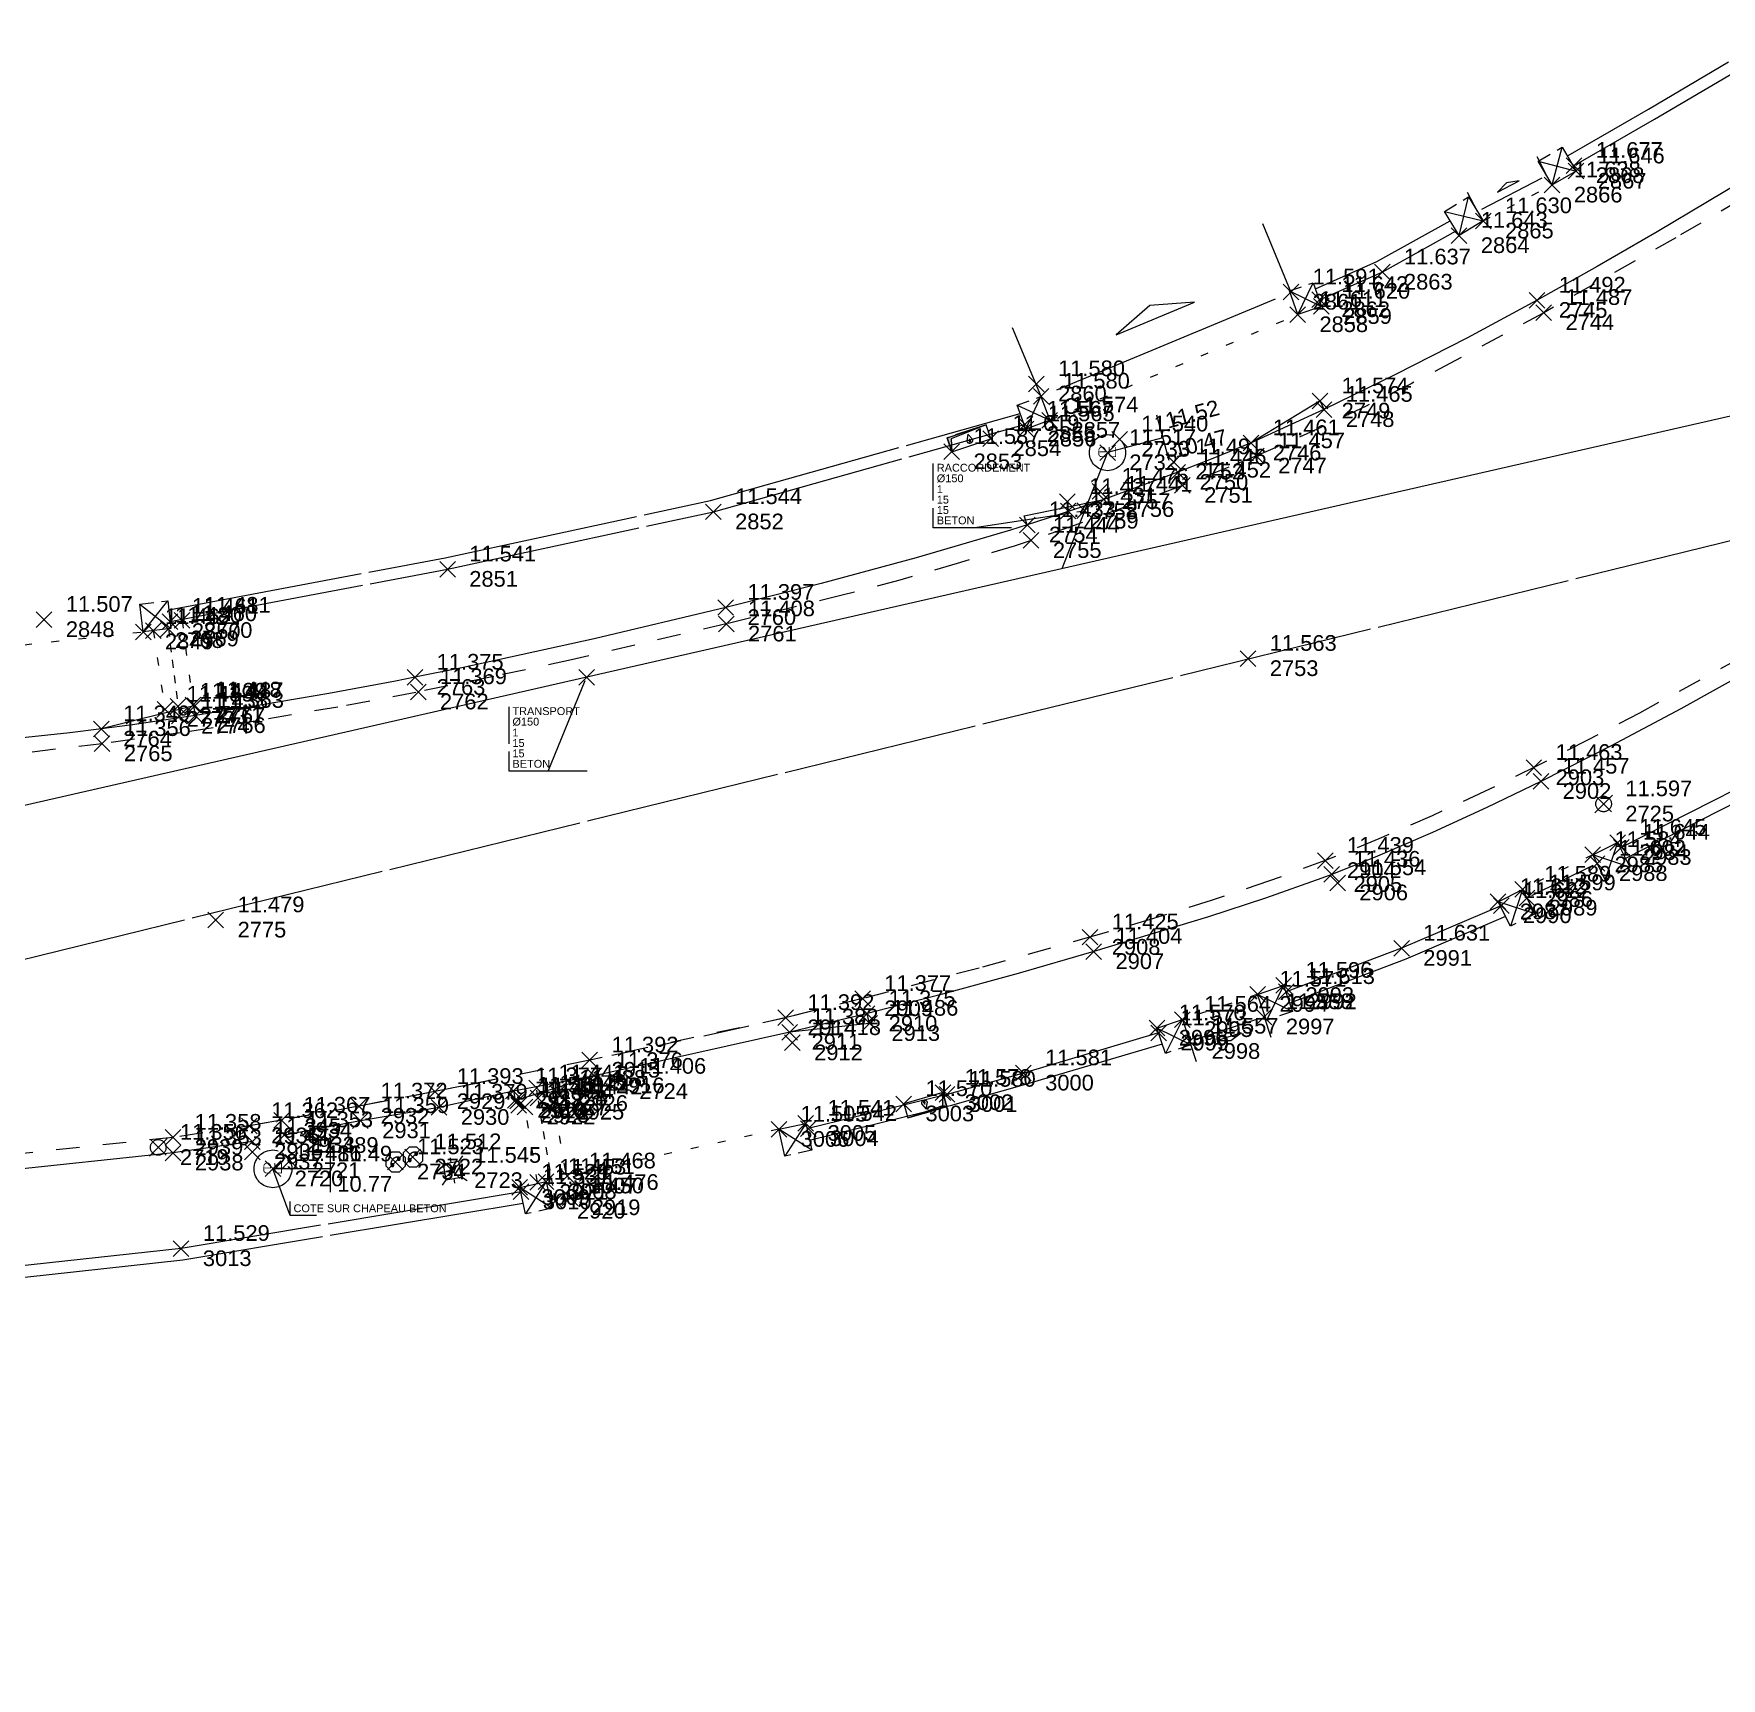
# Model space of a CAD drawing. Header units: metres. Extents: x 1224602 to 1224842, y 7187490 to 7187733.
# Drawn here: x 1224791.57 to 1224813.13, y 7187594.67 to 7187615.67 of the extents above; entities that cross this region are included whole.
import ezdxf
from ezdxf.enums import TextEntityAlignment as Align

# ---------------------------------------------------------------- set-up
doc = ezdxf.new("R2010")
doc.units = ezdxf.units.M
doc.header["$PDMODE"] = 3
doc.header["$PDSIZE"] = 0.1
for name, pattern in [('LL_0822', [2.5, 2.5, 0]), ('LL_0824', [0.35, 0.1, -0.25]), ('LL_0827', [0.2, 0.1, -0.1]), ('LL_0829', [0.6, 0.3, -0.3]), ('SL_1146', [2.5, 2.5, 0]), ('Socle_Continu', [2.5, 2.5, 0]), ('YL_2901', [2.5, 2.5, 0])]:
    doc.linetypes.add(name, pattern=pattern)
for name, color, linetype, lineweight in [('CLOTU_SCS', 212, 'Socle_Continu', 13), ('EAUPO_SCS', 140, 'Socle_Continu', 13), ('ELECT_SCS', 1, 'Socle_Continu', 13), ('GAZFL_SCS', 40, 'Socle_Continu', 13), ('SIGTA_SCI', 7, 'Socle_Continu', 13), ('SIGTM_SCI', 1, 'Socle_Continu', 13), ('SIGTO_SCI', 255, 'Socle_Continu', 13), ('TELEC_SCS', 3, 'Socle_Continu', 13), ('VOIRI_SCS', 7, 'Socle_Continu', 13)]:
    doc.layers.add(name, color=color, linetype=linetype, lineweight=lineweight)
for name, color, linetype, lineweight, true_color in [('EAUPL_SCS', 5, 'Socle_Continu', 13, 0x0000ff), ('EAUUS_PSI', 7, 'Socle_Continu', 13, 0x7f3f00), ('EAUUS_SCI', 7, 'Socle_Continu', 13, 0x7f3f00), ('EAUUS_SCS', 7, 'Socle_Continu', 13, 0x7f3f00), ('EAUUS_SCT', 7, 'Socle_Continu', 13, 0x7f3f00), ('SIGTS_PSS', 7, 'Socle_Continu', 13, 0x9966cc)]:
    doc.layers.add(name, color=color, linetype=linetype, lineweight=lineweight, true_color=true_color)
doc.styles.add('Reseaux', font='arial.ttf')
doc.styles.get("Standard").update_dxf_attribs({"font": 'arial.ttf'})
doc.styles.add('Style_2', font='WINGDNG3.TTF')
doc.linetypes.add('BL_0068', pattern='A,0.508,-0.254,["}",Style_2,S=0.254,R=0,X=-0.2,Y=-0.12],0.254', length=1.016)
doc.linetypes.add('CL_0181', pattern='A,3,-0.15,0.4,-0.381,["eu",Standard,S=0.254,R=0,X=-0.2,Y=-0.1],-0.381,0.4,-0.15', length=4.862)

# ---------------------------------------------------------------- blocks, each defined once
blk = doc.blocks.new('YP_1521')
at = {"layer": 'SIGTO_SCI', "color": 7, "linetype": 'Socle_Continu'}
blk.add_point((0, 0), dxfattribs=at)
at = {"layer": 'SIGTA_SCI', "linetype": 'Socle_Continu'}
blk.add_attdef('ALT', (0.278, 0.099), '', height=0.2, dxfattribs=at)
at = {"layer": 'SIGTA_SCI', "linetype": 'Socle_Continu', "flags": 9}
blk.add_attdef('CALQUE_ALT', (1.69, -1.18), '', height=0.2, dxfattribs=at)
at = {"layer": 'SIGTM_SCI', "linetype": 'Socle_Continu'}
blk.add_attdef('MAT', (0.278, -0.223), '', height=0.2, dxfattribs=at)
at = {"layer": 'SIGTM_SCI', "linetype": 'Socle_Continu', "flags": 9}
blk.add_attdef('CALQUE_MAT', (1.69, -1.501), '', height=0.2, dxfattribs=at)
at = {"layer": 'SIGTO_SCI', "linetype": 'Socle_Continu', "flags": 9}
for tag, p in [('ID', (1.69, 0.105)), ('NATURE', (1.69, -0.216)), ('FAMILLE', (1.69, -0.538)), ('CALQUE', (1.69, -0.859)), ('PCRS', (1.69, -1.823))]:
    blk.add_attdef(tag, p, '', height=0.2, dxfattribs=at)
blk = doc.blocks.new('AP_0001')
at = {"layer": 'EAUPO_SCS', "linetype": 'Socle_Continu'}
blk.add_line((0.113, 0.113), (-0.113, -0.113), dxfattribs=at)
blk.add_circle((0, 0), 0.1, dxfattribs=at)
at = {"layer": 'EAUPO_SCS', "linetype": 'Socle_Continu', "flags": 9}
for tag, p in [('ID', (0.809, 0.507)), ('NATURE', (0.809, 0.186)), ('FAMILLE', (0.809, -0.135)), ('CALQUE', (0.809, -0.456)), ('PCRS', (0.809, -0.778))]:
    blk.add_attdef(tag, p, '', height=0.2, dxfattribs=at)
blk = doc.blocks.new('CP_0162')
at = {"layer": 'EAUUS_SCS', "linetype": 'Socle_Continu', "const_width": 0.025, "flags": 128}
for points in [[(-0.063, -0.111), (-0.174, -0.111, -0.405328), (-0.241, -0.045), (-0.241, 0.067, -0.999132), (-0.063, 0.067), (-0.063, 0.022), (-0.218, 0.022)], [(0.048, 0.155), (0.048, -0.034, 0.410802), (0.125, -0.111), (0.225, -0.111), (0.225, 0.155)]]:
    blk.add_lwpolyline(points, format="xyb", dxfattribs=at)
at = {"layer": 'EAUUS_SCS', "linetype": 'Socle_Continu'}
blk.add_circle((0, 0), 0.5, dxfattribs=at)
at = {"layer": 'EAUUS_SCS', "linetype": 'Socle_Continu', "flags": 9}
for tag, p in [('ID', (0.918, 0.522)), ('NATURE', (0.918, 0.2)), ('FAMILLE', (0.918, -0.121)), ('CALQUE', (0.918, -0.442)), ('PCRS', (0.918, -0.763))]:
    blk.add_attdef(tag, p, '', height=0.2, dxfattribs=at)
blk = doc.blocks.new('IP_0641')
at = {"layer": 'TELEC_SCS', "linetype": 'Socle_Continu'}
h = blk.add_hatch(color=256, dxfattribs=at)
edge = h.paths.add_edge_path()
edge.add_ellipse((0.09, 0.082), major_axis=(0.0254, 0.0254), ratio=1, start_angle=269.1533, end_angle=449.1533, ccw=False)
edge.add_ellipse((0.09, 0.082), major_axis=(0.0254, 0.0254), ratio=1, start_angle=89.1533, end_angle=269.1533, ccw=False)
h = blk.add_hatch(color=256, dxfattribs=at)
edge = h.paths.add_edge_path()
edge.add_ellipse((-0.074, -0.082), major_axis=(0.0254, 0.0254), ratio=1, start_angle=269.0978, end_angle=449.0978, ccw=False)
edge.add_ellipse((-0.074, -0.082), major_axis=(0.0254, 0.0254), ratio=1, start_angle=89.0978, end_angle=269.0978, ccw=False)
at = {"layer": 'TELEC_SCS', "linetype": 'Socle_Continu', "flags": 128}
blk.add_lwpolyline([(0.109, -0.25), (0.257, -0.102), (0.257, 0.102), (0.109, 0.25), (-0.094, 0.25), (-0.243, 0.102), (-0.243, -0.102), (-0.094, -0.25)], close=True, dxfattribs=at)
at = {"layer": 'TELEC_SCS', "linetype": 'Socle_Continu'}
for points in [[(0.09, 0.118, 0.04668), (0.058, 0.121, 0.098491), (-0.007, 0.108, 0.098491), (-0.063, 0.071, 0.098491), (-0.1, 0.015, 0.098491), (-0.113, -0.05, 0.04668), (-0.11, -0.082, 0.098491)], [(0.065, 0.108, 0.003694), (0.065, 0.107, 0.098491), (0.057, 0.096, 0.098491), (0.054, 0.082, 0.098491), (0.057, 0.068, 0.098491), (0.065, 0.057, 0.098491), (0.076, 0.049, 0.098491), (0.09, 0.046, 0.098491), (0.104, 0.049, 0.094763), (0.115, 0.056, 0.098491)], [(0.115, 0.056, 0.003694), (0.115, 0.057, 0.098491), (0.123, 0.068, 0.098491), (0.126, 0.082, 0.098491), (0.123, 0.096, 0.098491), (0.115, 0.107, 0.098491), (0.104, 0.115, 0.098491), (0.09, 0.118, 0.098491), (0.076, 0.115, 0.094763), (0.065, 0.108, 0.098491)], [(-0.099, -0.056, 0.003937), (-0.1, -0.057, 0.098491), (-0.107, -0.068, 0.098491), (-0.11, -0.082, 0.098491), (-0.107, -0.096, 0.098491), (-0.1, -0.107, 0.098491), (-0.088, -0.115, 0.098491), (-0.074, -0.118, 0.098491), (-0.06, -0.115, 0.094518), (-0.049, -0.108, 0.098491)], [(-0.049, -0.108, 0.003937), (-0.049, -0.107, 0.098491), (-0.041, -0.096, 0.098491), (-0.038, -0.082, 0.098491), (-0.041, -0.068, 0.098491), (-0.049, -0.057, 0.098491), (-0.06, -0.049, 0.098491), (-0.074, -0.046, 0.098491), (-0.088, -0.049, 0.094518), (-0.099, -0.056, 0.098491)]]:
    blk.add_lwpolyline(points, format="xyb", dxfattribs=at)
at = {"layer": 'TELEC_SCS', "linetype": 'Socle_Continu', "flags": 9}
for tag, p in [('NATURE', (0.795, 0.248)), ('ID', (0.795, 0.57)), ('FAMILLE', (0.795, -0.073)), ('CALQUE', (0.795, -0.394)), ('PCRS', (0.795, -0.715))]:
    blk.add_attdef(tag, p, '', height=0.2, dxfattribs=at)
blk = doc.blocks.new('FP_0402')
at = {"layer": 'ELECT_SCS', "color": 193, "linetype": 'Socle_Continu'}
for p, q in [((-0.325, 0.325), (-0.203, 0.203)), ((0, 0.203), (0, 0.325)), ((0.203, 0.203), (0.325, 0.325)), ((-0.203, 0), (-0.325, 0)), ((-0.203, -0.203), (-0.325, -0.325)), ((0, -0.203), (0, -0.325)), ((0.203, 0), (0.325, 0)), ((0.325, -0.325), (0.203, -0.203))]:
    blk.add_line(p, q, dxfattribs=at)
at = {"layer": 'ELECT_SCS', "color": 193, "linetype": 'Socle_Continu', "flags": 128}
blk.add_lwpolyline([(0.203, 0.203), (-0.203, 0.203), (-0.203, -0.203), (0.203, -0.203)], close=True, dxfattribs=at)
at = {"layer": 'ELECT_SCS', "linetype": 'Socle_Continu', "flags": 128}
blk.add_lwpolyline([(-0.119, -0.115), (-0.014, 0.066), (0.015, 0.019), (0.115, 0.117), (0.012, -0.071), (-0.016, -0.017), (-0.119, -0.115)], dxfattribs=at)
at = {"layer": 'ELECT_SCS', "linetype": 'Socle_Continu', "flags": 9}
for tag, p in [('NATURE', (0.819, 0.241)), ('ID', (0.819, 0.562)), ('FAMILLE', (0.819, -0.081)), ('CALQUE', (0.819, -0.402)), ('PCRS', (0.819, -0.723))]:
    blk.add_attdef(tag, p, '', height=0.2, dxfattribs=at)
blk = doc.blocks.new('LP_0842')
at = {"layer": 'VOIRI_SCS', "linetype": 'Socle_Continu', "flags": 128}
blk.add_lwpolyline([(1, 0), (1, 0.5), (0, 0)], dxfattribs=at)
at = {"layer": 'VOIRI_SCS', "linetype": 'Socle_Continu', "flags": 9}
for tag, p in [('ID', (1.488, 0.614)), ('NATURE', (1.488, 0.292)), ('FAMILLE', (1.488, -0.029)), ('CALQUE', (1.488, -0.35)), ('PCRS', (1.488, -0.672))]:
    blk.add_attdef(tag, p, '', height=0.2, dxfattribs=at)
blk = doc.blocks.new('LP_0841')
at = {"layer": 'VOIRI_SCS', "linetype": 'Socle_Continu', "flags": 128}
blk.add_lwpolyline([(0, 0), (0, 0.5), (1, 0)], dxfattribs=at)
at = {"layer": 'VOIRI_SCS', "linetype": 'Socle_Continu', "flags": 9}
for tag, p in [('ID', (1.428, 0.548)), ('NATURE', (1.428, 0.227)), ('FAMILLE', (1.428, -0.095)), ('CALQUE', (1.428, -0.416)), ('PCRS', (1.428, -0.737))]:
    blk.add_attdef(tag, p, '', height=0.2, dxfattribs=at)
blk = doc.blocks.new('JP_0703')
at = {"layer": 'GAZFL_SCS', "linetype": 'Socle_Continu'}
blk.add_hatch(color=256, dxfattribs=at).paths.add_polyline_path([(0, 0), (0, 0.359), (1, 0.359), (0.088, 0.3)])
h = blk.add_hatch(color=256, dxfattribs=at)
edge = h.paths.add_edge_path()
edge.add_line((0.505, 0.179), (0.471, 0.106))
edge.add_line((0.471, 0.106), (0.471, 0.096))
edge.add_ellipse((0.505, 0.099), major_axis=(-0.0336, 0), ratio=0.758629, start_angle=5.446, end_angle=174.554)
edge.add_line((0.538, 0.096), (0.538, 0.106))
edge.add_line((0.538, 0.106), (0.505, 0.179))
at = {"layer": 'GAZFL_SCS', "linetype": 'Socle_Continu', "flags": 128}
blk.add_lwpolyline([(0, 0.359), (0, 0), (1, 0), (1, 0.359)], close=True, dxfattribs=at)
at = {"layer": 'GAZFL_SCS', "linetype": 'Socle_Continu'}
blk.add_lwpolyline([(0, 0), (0, 0.359), (1, 0.359), (0.088, 0.3)], close=True, dxfattribs=at)
blk.add_lwpolyline([(0.578, 0.106), (0.578, 0.124), (0.505, 0.281), (0.432, 0.124), (0.432, 0.106, 0.066358), (0.436, 0.095, 0.1059), (0.452, 0.076, 0.086348), (0.476, 0.064, 0.076263), (0.505, 0.059, 0.076263), (0.534, 0.064, 0.086348), (0.557, 0.076, 0.1059), (0.574, 0.095, 0.066358)], format="xyb", close=True, dxfattribs=at)
at = {"layer": 'GAZFL_SCS', "linetype": 'Socle_Continu', "flags": 9}
for tag, p in [('ID', (1.013, 0.696)), ('NATURE', (1.013, 0.374)), ('FAMILLE', (1.013, 0.053)), ('CALQUE', (1.013, -0.268)), ('PCRS', (1.013, -0.589))]:
    blk.add_attdef(tag, p, '', height=0.2, dxfattribs=at)
blk = doc.blocks.new('SP_1162')
at = {"layer": 'CLOTU_SCS', "linetype": 'Socle_Continu'}
for p, q in [((0, 0), (1, 1)), ((0, 1), (1, 0))]:
    blk.add_line(p, q, dxfattribs=at)
at = {"layer": 'CLOTU_SCS', "linetype": 'Socle_Continu', "flags": 128}
blk.add_lwpolyline([(1, 0), (0, 0), (0, 1), (1, 1)], close=True, dxfattribs=at)
at = {"layer": 'CLOTU_SCS', "linetype": 'Socle_Continu', "flags": 9}
for tag, p in [('NATURE', (1.089, -0.022)), ('ID', (1.089, 0.299)), ('CALQUE', (1.089, -0.665)), ('FAMILLE', (1.089, -0.344)), ('PCRS', (1.089, -0.986))]:
    blk.add_attdef(tag, p, '', height=0.2, dxfattribs=at)
blk = doc.blocks.new('SP_1161')
at = {"layer": 'CLOTU_SCS', "linetype": 'Socle_Continu'}
for p, q in [((0, 0), (0, 0.2745)), ((1, 0.2745), (1, 0)), ((0.5, 0.1545), (0.3438, 0.103)), ((0.6563, 0.103), (0.5, 0.1545)), ((0.3438, 0.103), (0.6563, 0.103)), ((0.0625, 0), (0.9375, 0))]:
    blk.add_line(p, q, dxfattribs=at)
at = {"layer": 'CLOTU_SCS', "linetype": 'Socle_Continu', "flags": 9}
for tag, p in [('ID', (1.3598, 0.3853)), ('NATURE', (1.3598, 0.0641)), ('FAMILLE', (1.3598, -0.2572)), ('CALQUE', (1.3598, -0.5785)), ('PCRS', (1.3598, -0.8998))]:
    blk.add_attdef(tag, p, '', height=0.2, dxfattribs=at)
blk = doc.blocks.new('*U98')
at = {"layer": 'EAUUS_SCI', "linetype": 'Socle_Continu'}
blk.add_line((-0.983, -2.4), (0, 0), dxfattribs=at)
at = {"layer": 'EAUUS_SCI', "linetype": 'Socle_Continu', "flags": 128}
blk.add_lwpolyline([(0.017, -2.4), (-1.983, -2.4), (-1.983, -0.761)], dxfattribs=at)
at = {"layer": 'EAUUS_SCI', "linetype": 'Socle_Continu'}
blk.add_point((0, 0), dxfattribs=at)
at = {"layer": 'EAUUS_SCI', "linetype": 'Socle_Continu', "flags": 9}
for tag, p in [('NATURE', (2.47, 1.097)), ('ID', (2.47, 1.418)), ('FAMILLE', (2.47, 0.776)), ('CALQUE', (2.47, 0.454))]:
    blk.add_attdef(tag, p, '', height=0.2, dxfattribs=at)
at = {"layer": 'EAUUS_SCI', "linetype": 'Socle_Continu'}
for tag, p in [('TYPE', (-1.895, -0.967)), ('DIAM', (-1.895, -1.237)), ('NBR', (-1.895, -1.515)), ('LARG', (-1.895, -1.781)), ('HAUT', (-1.895, -2.047)), ('MATER', (-1.895, -2.313))]:
    blk.add_attdef(tag, p, '', height=0.2, dxfattribs=at)
blk = doc.blocks.new('CP_2101')
at = {"layer": 'EAUUS_PSI', "linetype": 'Socle_Continu'}
blk.add_line((0.733, 0), (0, 0), dxfattribs=at)
at = {"layer": 'EAUUS_PSI', "linetype": 'Socle_Continu', "flags": 128}
blk.add_lwpolyline([(0.733, -0.3), (0.733, 0.3)], dxfattribs=at)
at = {"layer": 'EAUUS_PSI', "linetype": 'Socle_Continu'}
blk.add_point((0, 0), dxfattribs=at)
at = {"layer": 'EAUUS_PSI', "linetype": 'Socle_Continu', "style": 'Reseaux', "flags": 9}
for tag, p in [('ID', (2.525, 0.541)), ('NATURE', (2.525, 0.22))]:
    blk.add_attdef(tag, p, '', height=0.2, dxfattribs=at)
at = {"layer": 'EAUUS_PSI', "linetype": 'Socle_Continu'}
for tag, p in [('TAMPON', (0.824, 0.196)), ('RADIER', (0.824, -0.192))]:
    blk.add_attdef(tag, text='', height=0.2, dxfattribs=at).set_placement(p, align=Align.MIDDLE_LEFT)
at = {"layer": 'EAUUS_PSI', "linetype": 'Socle_Continu', "flags": 9}
for tag, p in [('FAMILLE', (2.525, -0.101)), ('CALQUE', (2.525, -0.423))]:
    blk.add_attdef(tag, p, '', height=0.2, dxfattribs=at)
blk = doc.blocks.new('*U107')
at = {"layer": 'EAUUS_SCI', "linetype": 'Socle_Continu'}
blk.add_line((-2.864, -0.435), (0, 0), dxfattribs=at)
at = {"layer": 'EAUUS_SCI', "linetype": 'Socle_Continu', "flags": 128}
blk.add_lwpolyline([(-1.864, -0.435), (-3.864, -0.435), (-3.864, 1.204)], dxfattribs=at)
at = {"layer": 'EAUUS_SCI', "linetype": 'Socle_Continu'}
blk.add_point((0, 0), dxfattribs=at)
at = {"layer": 'EAUUS_SCI', "linetype": 'Socle_Continu', "flags": 9}
for tag, p in [('NATURE', (2.47, 1.097)), ('ID', (2.47, 1.418)), ('FAMILLE', (2.47, 0.776)), ('CALQUE', (2.47, 0.454))]:
    blk.add_attdef(tag, p, '', height=0.2, dxfattribs=at)
at = {"layer": 'EAUUS_SCI', "linetype": 'Socle_Continu'}
for tag, p in [('TYPE', (-3.775, 0.999)), ('DIAM', (-3.775, 0.728)), ('NBR', (-3.775, 0.45)), ('LARG', (-3.775, 0.184)), ('HAUT', (-3.775, -0.082)), ('MATER', (-3.775, -0.347))]:
    blk.add_attdef(tag, p, '', height=0.2, dxfattribs=at)
blk = doc.blocks.new('*U105')
at = {"layer": 'EAUUS_SCI', "linetype": 'Socle_Continu'}
blk.add_line((0.439, -1.195), (0, 0), dxfattribs=at)
at = {"layer": 'EAUUS_SCI', "linetype": 'Socle_Continu', "flags": 128}
blk.add_lwpolyline([(1.112, -1.195), (0.439, -1.195), (0.439, -0.838)], dxfattribs=at)
at = {"layer": 'EAUUS_SCI', "linetype": 'Socle_Continu'}
blk.add_point((0, 0), dxfattribs=at)
at = {"layer": 'EAUUS_SCI', "linetype": 'Socle_Continu', "flags": 9}
for tag, p in [('NATURE', (1.967, -0.177)), ('ID', (1.967, 0.144)), ('FAMILLE', (1.967, -0.499)), ('CALQUE', (1.967, -0.82)), ('PCRS', (1.967, -1.141))]:
    blk.add_attdef(tag, p, '', height=0.2, dxfattribs=at)
at = {"layer": 'EAUUS_SCI', "linetype": 'Socle_Continu'}
blk.add_attdef('TXT', (0.527, -1.107), '', height=0.2, dxfattribs=at)

msp = doc.modelspace()

# ---------------------------------------------------------------- linework, layer by layer
at = {"layer": 'CLOTU_SCS', "linetype": 'SL_1146'}
for points in [[(1224811.158, 7187614.11, 11.657), (1224811.17, 7187614.117, 11.657), (1224812.197, 7187614.709, 11.672), (1224813.216, 7187615.311, 11.69)], [(1224811.233, 7187613.98, 11.677), (1224811.245, 7187613.987, 11.677), (1224812.272, 7187614.579, 11.682), (1224813.293, 7187615.182, 11.692)], [(1224807.94, 7187612.414, 11.608), (1224808.727, 7187612.761, 11.612), (1224809.662, 7187613.282, 11.639)], [(1224807.993, 7187612.274, 11.642), (1224808.794, 7187612.626, 11.637), (1224809.74, 7187613.153, 11.625)], [(1224793.292, 7187608.313, 11.505), (1224796.823, 7187608.978, 11.54), (1224800.213, 7187609.71, 11.551), (1224804.17, 7187610.82, 11.585)], [(1224793.309, 7187608.163, 11.461), (1224796.853, 7187608.831, 11.541), (1224800.249, 7187609.564, 11.544), (1224804.222, 7187610.679, 11.568)], [(1224815.446, 7187607.139, 11.682), (1224813.996, 7187606.369, 11.657), (1224811.847, 7187605.278, 11.644), (1224811.834, 7187605.272, 11.642)], [(1224815.521, 7187607.009, 11.664), (1224814.065, 7187606.236, 11.664), (1224811.901, 7187605.138, 11.664)], [(1224810.302, 7187604.529, 11.622), (1224809.041, 7187603.989, 11.631), (1224807.568, 7187603.434, 11.613), (1224807.563, 7187603.432, 11.612)], [(1224810.37, 7187604.395, 11.575), (1224809.097, 7187603.85, 11.575), (1224807.612, 7187603.29, 11.575)], [(1224805.938, 7187602.907, 11.573), (1224804.21, 7187602.396, 11.581), (1224803.235, 7187602.122, 11.58), (1224801.462, 7187601.686, 11.542), (1224801.445, 7187601.682, 11.541)], [(1224805.981, 7187602.764, 11.563), (1224804.251, 7187602.252, 11.563), (1224803.273, 7187601.977, 11.563), (1224801.478, 7187601.535, 11.563)], [(1224797.793, 7187600.879, 11.531), (1224793.45, 7187600.153, 11.529), (1224788.097, 7187599.572, 11.375), (1224788.093, 7187599.572, 11.375)], [(1224797.819, 7187600.731, 11.467), (1224793.47, 7187600.004, 11.526), (1224788.11, 7187599.423, 11.466)]]:
    msp.add_polyline3d(points, dxfattribs=at)
at = {"layer": 'EAUPL_SCS', "linetype": 'BL_0068'}
msp.add_polyline3d([(1224804.773, 7187609.694, 11.427), (1224804.782, 7187609.573, 11.431)], dxfattribs=at)
at = {"layer": 'EAUUS_SCT', "linetype": 'CL_0181'}
for points in [[(1224817.982, 7187611.869, 10.2), (1224779.278, 7187603.035, 10.02)], [(1224805.285, 7187610.32, 10.47), (1224804.702, 7187608.837, 10.138)]]:
    msp.add_polyline3d(points, dxfattribs=at)
at = {"layer": 'SIGTS_PSS', "linetype": 'YL_2901'}
msp.add_polyline3d([(1224718.643, 7187594.665, 11.273), (1224724.194, 7187641.786, 11.605), (1224743.464, 7187686.347, 12.019), (1224774.759, 7187705.496, 12.369), (1224807.6, 7187693.028, 12.688), (1224838.124, 7187643.847, 11.839), (1224818.746, 7187610.542, 11.62), (1224772.174, 7187599.12, 11.427)], close=True, dxfattribs=at)
at = {"layer": 'VOIRI_SCS', "linetype": 'LL_0822'}
for points in [[(1224813.824, 7187614.047, 11.529), (1224812.306, 7187613.141, 11.516), (1224811.542, 7187612.698, 11.511), (1224810.772, 7187612.266, 11.492), (1224809.873, 7187611.783, 11.492), (1224808.964, 7187611.317, 11.477), (1224808.047, 7187610.869, 11.465), (1224807.118, 7187610.444, 11.461), (1224806.653, 7187610.252, 11.453), (1224806.183, 7187610.069, 11.446), (1224805.237, 7187609.722, 11.441), (1224804.642, 7187609.521, 11.432), (1224804.259, 7187609.397, 11.433), (1224804.044, 7187609.33, 11.463), (1224802.839, 7187608.976, 11.438), (1224801.626, 7187608.649, 11.416), (1224800.407, 7187608.342, 11.397), (1224798.725, 7187607.94, 11.412), (1224797.036, 7187607.571, 11.395), (1224796.437, 7187607.45, 11.375), (1224796.188, 7187607.402, 11.374), (1224795.338, 7187607.245, 11.37), (1224794.485, 7187607.098, 11.366), (1224793.631, 7187606.962, 11.363), (1224792.83, 7187606.845, 11.395), (1224792.432, 7187606.791, 11.349), (1224792.027, 7187606.741, 11.346), (1224790.416, 7187606.567, 11.331)], [(1224813.475, 7187607.529, 11.473), (1224812.607, 7187607.047, 11.513), (1224811.719, 7187606.575, 11.505), (1224810.821, 7187606.121, 11.457), (1224810.132, 7187605.787, 11.482), (1224809.437, 7187605.467, 11.477), (1224808.734, 7187605.165, 11.47), (1224808.15, 7187604.933, 11.436), (1224808.022, 7187604.885, 11.457), (1224807.302, 7187604.628, 11.458), (1224806.575, 7187604.389, 11.454), (1224805.109, 7187603.947, 11.404), (1224804.143, 7187603.669, 11.434), (1224803.175, 7187603.402, 11.419), (1224802.203, 7187603.151, 11.375), (1224801.226, 7187602.917, 11.382), (1224798.726, 7187602.361, 11.376), (1224797.694, 7187602.166, 11.377), (1224797.208, 7187602.058, 11.38), (1224796.744, 7187601.957, 11.379), (1224796.722, 7187601.953, 11.379), (1224795.741, 7187601.786, 11.359), (1224794.77, 7187601.604, 11.353)], [(1224794.361, 7187601.519, 11.345), (1224793.348, 7187601.375, 11.353), (1224788.446, 7187600.86, 11.334), (1224787.427, 7187600.763, 11.328), (1224785.409, 7187600.553, 11.316), (1224784.418, 7187600.469, 11.317), (1224780.258, 7187600.018, 11.306), (1224772.182, 7187599.219, 11.304), (1224770.26, 7187599.031, 11.294), (1224769.146, 7187598.921, 11.301), (1224767.129, 7187598.717, 11.303), (1224766.137, 7187598.624, 11.287)]]:
    msp.add_polyline3d(points, dxfattribs=at)
at = {"layer": 'VOIRI_SCS', "linetype": 'LL_0824'}
for points in [[(1224810.085, 7187613.28, 11.63), (1224810.964, 7187613.739, 11.638)], [(1224804.547, 7187610.734, 11.574), (1224807.714, 7187612.083, 11.611)], [(1224790.399, 7187607.753, 11.472), (1224792.965, 7187608.031, 11.462)], [(1224793.094, 7187608.048, 11.48), (1224793.243, 7187607.041, 11.439)], [(1224793.461, 7187608.177, 11.481), (1224793.602, 7187607.095, 11.448)], [(1224811.484, 7187605.184, 11.584), (1224810.587, 7187604.742, 11.589)], [(1224807.203, 7187603.401, 11.571), (1224806.241, 7187603.079, 11.564)], [(1224798.004, 7187600.999, 11.453), (1224797.842, 7187601.963, 11.454), (1224797.764, 7187601.985, 11.471), (1224797.749, 7187602.038, 11.461)], [(1224798.418, 7187600.804, 11.476), (1224798.211, 7187602.025, 11.442), (1224798.258, 7187602.135, 11.438)], [(1224801.086, 7187601.677, 11.505), (1224798.382, 7187601.079, 11.468)]]:
    msp.add_polyline3d(points, dxfattribs=at)
at = {"layer": 'VOIRI_SCS', "linetype": 'LL_0829'}
for points in [[(1224813.382, 7187613.557, 11.504), (1224812.546, 7187613.066, 11.498), (1224810.857, 7187612.108, 11.487), (1224809.731, 7187611.497, 11.478), (1224809.162, 7187611.201, 11.473), (1224808.589, 7187610.915, 11.468), (1224808.011, 7187610.641, 11.471), (1224807.427, 7187610.381, 11.462), (1224807.186, 7187610.278, 11.457), (1224806.836, 7187610.135, 11.455), (1224806.241, 7187609.902, 11.452), (1224805.528, 7187609.631, 11.45), (1224804.812, 7187609.371, 11.447), (1224804.309, 7187609.198, 11.444), (1224804.091, 7187609.127, 11.442), (1224803.364, 7187608.902, 11.435), (1224802.631, 7187608.693, 11.428), (1224801.895, 7187608.498, 11.421), (1224800.414, 7187608.132, 11.408), (1224798.436, 7187607.674, 11.388), (1224797.443, 7187607.46, 11.379), (1224796.449, 7187607.258, 11.369), (1224795.451, 7187607.071, 11.371), (1224794.45, 7187606.899, 11.371), (1224793.447, 7187606.742, 11.44), (1224792.441, 7187606.602, 11.356), (1224790.953, 7187606.423, 11.345)], [(1224813.379, 7187607.702, 11.487), (1224812.081, 7187606.994, 11.478), (1224811.426, 7187606.65, 11.471), (1224810.767, 7187606.315, 11.463), (1224810.102, 7187605.991, 11.46), (1224809.43, 7187605.68, 11.455), (1224808.752, 7187605.385, 11.448), (1224808.066, 7187605.11, 11.439), (1224807.342, 7187604.845, 11.438), (1224806.61, 7187604.6, 11.436), (1224805.873, 7187604.37, 11.431), (1224805.133, 7187604.152, 11.426), (1224803.647, 7187603.737, 11.403), (1224802.155, 7187603.346, 11.377), (1224801.289, 7187603.13, 11.39), (1224800.419, 7187602.929, 11.392), (1224798.671, 7187602.56, 11.392), (1224797.198, 7187602.259, 11.384), (1224795.721, 7187601.972, 11.372), (1224794.322, 7187601.721, 11.362), (1224793.344, 7187601.573, 11.358)], [(1224802.155, 7187603.346, 11.377), (1224801.173, 7187603.102, 11.392), (1224798.671, 7187602.56, 11.392), (1224796.693, 7187602.158, 11.393), (1224795.721, 7187601.972, 11.372), (1224794.734, 7187601.792, 11.367), (1224794.322, 7187601.721, 11.362), (1224793.344, 7187601.573, 11.358), (1224788.442, 7187601.049, 11.358), (1224785.39, 7187600.732, 11.328), (1224780.227, 7187600.217, 11.307), (1224772.157, 7187599.408, 11.314), (1224770.25, 7187599.222, 11.305), (1224769.137, 7187599.11, 11.306), (1224767.108, 7187598.904, 11.293), (1224766.031, 7187598.79, 11.289), (1224760.921, 7187598.263, 11.29), (1224760.376, 7187598.241, 11.274)]]:
    msp.add_polyline3d(points, dxfattribs=at)
at = {"layer": 'VOIRI_SCS', "linetype": 'LL_0827'}
for points in [[(1224793.287, 7187608.069, 11.46), (1224793.41, 7187607.08, 11.439), (1224793.427, 7187606.955, 11.438)], [(1224798.23, 7187600.76, 11.45), (1224798.008, 7187602.077, 11.445), (1224797.992, 7187602.203, 11.441)]]:
    msp.add_polyline3d(points, dxfattribs=at)

# ---------------------------------------------------------------- block references
at = {"layer": 'CLOTU_SCS', "color": 6, "linetype": 'Socle_Continu'}
for p, xscale, yscale, rotation in [((1224810.964, 7187613.739, 11.638), 0.3529807697127217, 0.3529807697127217, 29.99880327682752), ((1224809.776, 7187613.093, 11.643), 0.3607554316520298, 0.3607554316520298, 31.15376699116262), ((1224807.714, 7187612.083, 11.611), 0.3206919402517472, 0.3206919402517472, 18.95615179383772), ((1224804.243, 7187610.622, 11.565), 0.3241038887416522, 0.3241038887416522, 20.26453143554531), ((1224792.965, 7187608.031, 11.462), 0.3570760335282743, 0.3570760335282743, 6.568473459499468), ((1224811.801, 7187605.34, 11.645), 0.3531546127922235, 0.3531546127922235, 206.3469475354159), ((1224810.587, 7187604.742, 11.589), 0.3504714555122749, 0.3504714555122749, 207.0134479220621), ((1224807.535, 7187603.514, 11.596), 0.3513244269562291, 0.3513244269562291, 198.8298390897999), ((1224806.241, 7187603.079, 11.564), 0.3419810094242662, 0.3419810094242662, 198.5425533377632), ((1224801.43, 7187601.753, 11.541), 0.3517900582373527, 0.3517900582373527, 192.5159648692085), ((1224798.113, 7187601.008, 11.451), 0.3462047443806458, 0.3462047443806458, 192.3208130410746)]:
    msp.add_blockref('SP_1162', p, dxfattribs=dict(at, xscale=xscale, yscale=yscale, rotation=rotation))
at = {"layer": 'CLOTU_SCS', "linetype": 'Socle_Continu', "xscale": 0.99506089976006, "yscale": 0.99506089976006, "zscale": 1.011975203535348, "rotation": 27.57250452986824}
msp.add_blockref('SP_1161', (1224810.012, 7187613.4, 11.63), dxfattribs=at)
at = {"layer": 'CLOTU_SCS', "linetype": 'Socle_Continu'}
for p, xscale, yscale, rotation in [((1224804.437, 7187611.039, 11.58), 3.457907386560296, 3.457907386560296, 22.63289945265926), ((1224811.54, 7187605.072, 11.602), 0.9984662300831485, 0.9984662300831485, 206.2079508538778), ((1224807.285, 7187603.113, 11.558), 0.9993189052896801, 0.9993189052896801, 198.2780441319962)]:
    msp.add_blockref('SP_1161', p, dxfattribs=dict(at, xscale=xscale, yscale=yscale, rotation=rotation))
at = {"layer": 'EAUPO_SCS', "linetype": 'Socle_Continu'}
for p in [(1224811.622, 7187605.833, 11.597), (1224799.025, 7187602.288, 11.406), (1224793.157, 7187601.445, 11.356)]:
    msp.add_blockref('AP_0001', p, dxfattribs=at)
at = {"layer": 'EAUUS_PSI', "linetype": 'Socle_Continu'}
ref = msp.add_blockref('CP_2101', (1224805.285, 7187610.32, 11.517), dxfattribs=dict(at, rotation=15.02752377438123))
ref.add_attrib('TAMPON', '11.52', dxfattribs={"linetype": 'Socle_Continu', "height": 0.2, "rotation": 15.0275}).set_placement((1224806.03, 7187610.722), align=Align.MIDDLE_LEFT)
ref.add_attrib('RADIER', '10.47', dxfattribs={"linetype": 'Socle_Continu', "height": 0.2, "rotation": 15.0275}).set_placement((1224806.131, 7187610.348), align=Align.MIDDLE_LEFT)
ref = msp.add_blockref('CP_2101', (1224794.623, 7187601.172, 11.486), dxfattribs=at)
ref.add_attrib('TAMPON', '11.49', dxfattribs={"linetype": 'Socle_Continu', "height": 0.2}).set_placement((1224795.446, 7187601.367), align=Align.MIDDLE_LEFT)
ref.add_attrib('RADIER', '10.77', dxfattribs={"linetype": 'Socle_Continu', "height": 0.2}).set_placement((1224795.446, 7187600.98), align=Align.MIDDLE_LEFT)
at = {"layer": 'EAUUS_SCI', "linetype": 'Socle_Continu', "xscale": 0.5, "yscale": 0.5, "zscale": 0.5}
for name, p, values in [('*U107', (1224804.991, 7187609.578), {'TYPE': 'RACCORDEMENT', 'DIAM': 'Ø150', 'NBR': '1', 'LARG': '15', 'HAUT': '15', 'MATER': 'BETON'}), ('*U98', (1224798.63, 7187607.452), {'TYPE': 'TRANSPORT', 'DIAM': 'Ø150', 'NBR': '1', 'LARG': '15', 'HAUT': '15', 'MATER': 'BETON'})]:
    msp.add_blockref(name, p, dxfattribs=at).add_auto_attribs(values)
at = {"layer": 'EAUUS_SCI', "linetype": 'Socle_Continu'}
ref = msp.add_blockref('*U105', (1224794.623, 7187601.172, 11.486), dxfattribs=dict(at, xscale=0.5, yscale=0.5, zscale=0.5))
ref.add_attrib('TXT', 'COTE SUR CHAPEAU BETON', (1224794.886, 7187600.618), dxfattribs={"linetype": 'Socle_Continu', "height": 0.1})
at = {"layer": 'EAUUS_SCS', "linetype": 'Socle_Continu'}
for p, xscale, yscale in [((1224805.285, 7187610.32, 11.517), 0.4605413737423035, 0.4605413737423035), ((1224794.623, 7187601.172, 11.486), 0.4815296288998741, 0.4815296288998741)]:
    msp.add_blockref('CP_0162', p, dxfattribs=dict(at, xscale=xscale, yscale=yscale))
at = {"layer": 'ELECT_SCS', "linetype": 'Socle_Continu', "xscale": 0.5, "yscale": 0.5, "rotation": 189.497338034003}
msp.add_blockref('FP_0402', (1224796.916, 7187601.15, 11.545), dxfattribs=at)
at = {"layer": 'GAZFL_SCS', "linetype": 'Socle_Continu'}
for p, xscale, yscale, rotation in [((1224803.295, 7187610.332, 11.587), 0.5246608767465601, 0.5246608767465601, 18.47324672705364), ((1224803.182, 7187602.146, 11.578), 0.5217254870269232, 0.5217254870269232, 195.9843451500625)]:
    msp.add_blockref('JP_0703', p, dxfattribs=dict(at, xscale=xscale, yscale=yscale, rotation=rotation))
at = {"layer": 'SIGTO_SCI', "linetype": 'Socle_Continu'}
for p, values in [((1224811.245, 7187613.987, 11.677), {'ALT': '11.677', 'MAT': '2868'}), ((1224811.27, 7187613.916, 11.646), {'ALT': '11.646', 'MAT': '2867'}), ((1224810.964, 7187613.739, 11.638), {'ALT': '11.638', 'MAT': '2866'}), ((1224810.085, 7187613.28, 11.63), {'ALT': '11.630', 'MAT': '2865'}), ((1224809.776, 7187613.093, 11.643), {'ALT': '11.643', 'MAT': '2864'}), ((1224808.794, 7187612.626, 11.637), {'ALT': '11.637', 'MAT': '2863'}), ((1224807.628, 7187612.37, 11.591), {'ALT': '11.591', 'MAT': '2861'}), ((1224807.993, 7187612.274, 11.642), {'ALT': '11.642', 'MAT': '2862'}), ((1224808.018, 7187612.188, 11.62), {'ALT': '11.620', 'MAT': '2859'}), ((1224810.772, 7187612.266, 11.492), {'ALT': '11.492', 'MAT': '2745'}), ((1224807.714, 7187612.083, 11.611), {'ALT': '11.611', 'MAT': '2858'}), ((1224810.857, 7187612.108, 11.487), {'ALT': '11.487', 'MAT': '2744'}), ((1224804.375, 7187611.198, 11.58), {'ALT': '11.580', 'MAT': '2860'}), ((1224804.437, 7187611.039, 11.58), {'ALT': '11.580', 'MAT': 'C.1'}), ((1224807.998, 7187610.98, 11.574), {'ALT': '11.574', 'MAT': '2749'}), ((1224804.231, 7187610.681, 11.567), {'ALT': '11.567', 'MAT': '2855'}), ((1224804.547, 7187610.734, 11.574), {'ALT': '11.574', 'MAT': '2857'}), ((1224808.051, 7187610.871, 11.465), {'ALT': '11.465', 'MAT': '2748'}), ((1224803.793, 7187610.499, 11.619), {'ALT': '11.619', 'MAT': '2854'}), ((1224804.243, 7187610.622, 11.565), {'ALT': '11.565', 'MAT': '2856'}), ((1224805.439, 7187610.492, 11.54), {'ALT': '11.540', 'MAT': '2733'}), ((1224803.295, 7187610.332, 11.587), {'ALT': '11.587', 'MAT': '2853'}), ((1224805.285, 7187610.32, 11.517), {'ALT': '11.517', 'MAT': '2732'}), ((1224807.118, 7187610.444, 11.461), {'ALT': '11.461', 'MAT': '2746'}), ((1224807.186, 7187610.278, 11.457), {'ALT': '11.457', 'MAT': '2747'}), ((1224806.129, 7187610.201, 11.491), {'ALT': '11.491', 'MAT': '2752'}), ((1224806.183, 7187610.069, 11.446), {'ALT': '11.446', 'MAT': '2750'}), ((1224805.188, 7187609.825, 11.476), {'ALT': '11.476', 'MAT': '2757'}), ((1224806.241, 7187609.902, 11.452), {'ALT': '11.452', 'MAT': '2751'}), ((1224804.773, 7187609.694, 11.427), {'ALT': '11.427', 'MAT': '2758'}), ((1224805.237, 7187609.722, 11.441), {'ALT': '11.441', 'MAT': '2756'}), ((1224800.249, 7187609.564, 11.544), {'ALT': '11.544', 'MAT': '2852'}), ((1224804.259, 7187609.397, 11.433), {'ALT': '11.433', 'MAT': '2754'}), ((1224804.782, 7187609.573, 11.431), {'ALT': '11.431', 'MAT': '2759'}), ((1224804.309, 7187609.198, 11.444), {'ALT': '11.444', 'MAT': '2755'}), ((1224796.853, 7187608.831, 11.541), {'ALT': '11.541', 'MAT': '2851'}), ((1224800.407, 7187608.342, 11.397), {'ALT': '11.397', 'MAT': '2760'}), ((1224791.699, 7187608.188, 11.507), {'ALT': '11.507', 'MAT': '2848'}), ((1224793.309, 7187608.163, 11.461), {'ALT': '11.461', 'MAT': '2850'}), ((1224793.461, 7187608.177, 11.481), {'ALT': '11.481', 'MAT': '2770'}), ((1224800.414, 7187608.132, 11.408), {'ALT': '11.408', 'MAT': '2761'}), ((1224792.965, 7187608.031, 11.462), {'ALT': '11.462', 'MAT': '2849'}), ((1224793.094, 7187608.048, 11.48), {'ALT': '11.480', 'MAT': '2768'}), ((1224793.287, 7187608.069, 11.46), {'ALT': '11.460', 'MAT': '2769'}), ((1224807.08, 7187607.69, 11.563), {'ALT': '11.563', 'MAT': '2753'}), ((1224796.437, 7187607.45, 11.375), {'ALT': '11.375', 'MAT': '2763'}), ((1224796.479, 7187607.264, 11.369), {'ALT': '11.369', 'MAT': '2762'}), ((1224793.243, 7187607.041, 11.439), {'ALT': '11.439', 'MAT': '2772'}), ((1224793.41, 7187607.08, 11.439), {'ALT': '11.439', 'MAT': '2773'}), ((1224793.602, 7187607.095, 11.448), {'ALT': '11.448', 'MAT': '2771'}), ((1224793.625, 7187607.087, 11.487), {'ALT': '11.487', 'MAT': '2767'}), ((1224793.427, 7187606.955, 11.438), {'ALT': '11.438', 'MAT': '2774'}), ((1224793.631, 7187606.962, 11.363), {'ALT': '11.363', 'MAT': '2766'}), ((1224792.432, 7187606.791, 11.349), {'ALT': '11.349', 'MAT': '2764'}), ((1224792.441, 7187606.602, 11.356), {'ALT': '11.356', 'MAT': '2765'}), ((1224810.731, 7187606.297, 11.463), {'ALT': '11.463', 'MAT': '2903'}), ((1224810.821, 7187606.121, 11.457), {'ALT': '11.457', 'MAT': '2902'}), ((1224811.622, 7187605.833, 11.597), {'ALT': '11.597', 'MAT': '2725'}), ((1224811.801, 7187605.34, 11.645), {'ALT': '11.645', 'MAT': '2984'}), ((1224808.066, 7187605.11, 11.439), {'ALT': '11.439', 'MAT': '2904'}), ((1224811.484, 7187605.184, 11.584), {'ALT': '11.584', 'MAT': '2985'}), ((1224811.847, 7187605.278, 11.644), {'ALT': '11.644', 'MAT': '2983'}), ((1224808.15, 7187604.933, 11.436), {'ALT': '11.436', 'MAT': '2905'}), ((1224811.54, 7187605.072, 11.602), {'ALT': '11.602', 'MAT': '2988'}), ((1224808.224, 7187604.825, 11.554), {'ALT': '11.554', 'MAT': '2906'}), ((1224810.587, 7187604.742, 11.589), {'ALT': '11.589', 'MAT': '2986'}), ((1224810.274, 7187604.583, 11.612), {'ALT': '11.612', 'MAT': '2987'}), ((1224810.314, 7187604.534, 11.622), {'ALT': '11.622', 'MAT': '2990'}), ((1224810.644, 7187604.631, 11.599), {'ALT': '11.599', 'MAT': '2989'}), ((1224793.893, 7187604.35, 11.479), {'ALT': '11.479', 'MAT': '2775'}), ((1224805.061, 7187604.131, 11.425), {'ALT': '11.425', 'MAT': '2908'}), ((1224805.109, 7187603.947, 11.404), {'ALT': '11.404', 'MAT': '2907'}), ((1224809.041, 7187603.989, 11.631), {'ALT': '11.631', 'MAT': '2991'}), ((1224807.203, 7187603.401, 11.571), {'ALT': '11.571', 'MAT': '2994'}), ((1224807.535, 7187603.514, 11.596), {'ALT': '11.596', 'MAT': '2993'}), ((1224807.568, 7187603.434, 11.613), {'ALT': '11.613', 'MAT': '2992'}), ((1224802.155, 7187603.346, 11.377), {'ALT': '11.377', 'MAT': '2909'}), ((1224802.211, 7187603.152, 11.375), {'ALT': '11.375', 'MAT': '2910'}), ((1224801.173, 7187603.102, 11.392), {'ALT': '11.392', 'MAT': '2914'}), ((1224802.246, 7187603.029, 11.486), {'ALT': '11.486', 'MAT': '2913'}), ((1224805.917, 7187602.97, 11.57), {'ALT': '11.570', 'MAT': '2996'}), ((1224806.241, 7187603.079, 11.564), {'ALT': '11.564', 'MAT': '2995'}), ((1224807.285, 7187603.113, 11.558), {'ALT': '11.558', 'MAT': '2997'}), ((1224801.226, 7187602.917, 11.382), {'ALT': '11.382', 'MAT': '2911'}), ((1224801.259, 7187602.782, 11.418), {'ALT': '11.418', 'MAT': '2912'}), ((1224805.938, 7187602.907, 11.573), {'ALT': '11.573', 'MAT': '2999'}), ((1224806.336, 7187602.8, 11.557), {'ALT': '11.557', 'MAT': '2998'}), ((1224798.671, 7187602.56, 11.392), {'ALT': '11.392', 'MAT': '2915'}), ((1224798.726, 7187602.361, 11.376), {'ALT': '11.376', 'MAT': '2916'}), ((1224799.025, 7187602.288, 11.406), {'ALT': '11.406', 'MAT': '2724'}), ((1224804.21, 7187602.396, 11.581), {'ALT': '11.581', 'MAT': '3000'}), ((1224796.693, 7187602.158, 11.393), {'ALT': '11.393', 'MAT': '2929'}), ((1224797.694, 7187602.166, 11.377), {'ALT': '11.377', 'MAT': '2917'}), ((1224797.992, 7187602.203, 11.441), {'ALT': '11.441', 'MAT': '2928'}), ((1224798.008, 7187602.077, 11.445), {'ALT': '11.445', 'MAT': '2927'}), ((1224798.258, 7187602.135, 11.438), {'ALT': '11.438', 'MAT': '2926'}), ((1224803.182, 7187602.146, 11.578), {'ALT': '11.578', 'MAT': '3002'}), ((1224803.235, 7187602.122, 11.58), {'ALT': '11.580', 'MAT': '3001'}), ((1224795.721, 7187601.972, 11.372), {'ALT': '11.372', 'MAT': '2932'}), ((1224796.744, 7187601.957, 11.379), {'ALT': '11.379', 'MAT': '2930'}), ((1224797.72, 7187602.047, 11.5), {'ALT': '11.500', 'MAT': '2918'}), ((1224797.749, 7187602.038, 11.461), {'ALT': '11.461', 'MAT': '2924'}), ((1224797.764, 7187601.985, 11.471), {'ALT': '11.471', 'MAT': '2923'}), ((1224797.842, 7187601.963, 11.454), {'ALT': '11.454', 'MAT': '2922'}), ((1224798.211, 7187602.025, 11.442), {'ALT': '11.442', 'MAT': '2925'}), ((1224802.681, 7187602.002, 11.57), {'ALT': '11.570', 'MAT': '3003'}), ((1224794.322, 7187601.721, 11.362), {'ALT': '11.362', 'MAT': '2935'}), ((1224794.734, 7187601.792, 11.367), {'ALT': '11.367', 'MAT': '2934'}), ((1224795.741, 7187601.786, 11.359), {'ALT': '11.359', 'MAT': '2931'}), ((1224801.086, 7187601.677, 11.505), {'ALT': '11.505', 'MAT': '3006'}), ((1224801.43, 7187601.753, 11.541), {'ALT': '11.541', 'MAT': '3005'}), ((1224801.462, 7187601.686, 11.542), {'ALT': '11.542', 'MAT': '3004'}), ((1224793.157, 7187601.445, 11.356), {'ALT': '11.356', 'MAT': '2719'}), ((1224793.344, 7187601.573, 11.358), {'ALT': '11.358', 'MAT': '2939'}), ((1224794.361, 7187601.519, 11.345), {'ALT': '11.345', 'MAT': '2936'}), ((1224794.77, 7187601.604, 11.353), {'ALT': '11.353', 'MAT': '2933'}), ((1224793.348, 7187601.375, 11.353), {'ALT': '11.353', 'MAT': '2938'}), ((1224794.358, 7187601.387, 11.442), {'ALT': '11.442', 'MAT': '2937'}), ((1224794.84, 7187601.277, 11.489), {'ALT': '11.489', 'MAT': '2721'}), ((1224796.186, 7187601.26, 11.523), {'ALT': '11.523', 'MAT': '2734'}), ((1224796.408, 7187601.324, 11.512), {'ALT': '11.512', 'MAT': '2722'}), ((1224794.623, 7187601.172, 11.486), {'ALT': '11.486', 'MAT': '2720'}), ((1224796.916, 7187601.15, 11.545), {'ALT': '11.545', 'MAT': '2723'}), ((1224798.004, 7187600.999, 11.453), {'ALT': '11.453', 'MAT': '2921'}), ((1224798.113, 7187601.008, 11.451), {'ALT': '11.451', 'MAT': '3008'}), ((1224798.382, 7187601.079, 11.468), {'ALT': '11.468', 'MAT': '3007'}), ((1224797.774, 7187600.934, 11.529), {'ALT': '11.529', 'MAT': '3009'}), ((1224797.793, 7187600.879, 11.531), {'ALT': '11.531', 'MAT': '3010'}), ((1224798.418, 7187600.804, 11.476), {'ALT': '11.476', 'MAT': '2919'}), ((1224798.23, 7187600.76, 11.45), {'ALT': '11.450', 'MAT': '2920'}), ((1224793.45, 7187600.153, 11.529), {'ALT': '11.529', 'MAT': '3013'})]:
    msp.add_blockref('YP_1521', p, dxfattribs=at).add_auto_attribs(values)
at = {"layer": 'TELEC_SCS', "linetype": 'Socle_Continu', "xscale": 0.5, "yscale": 0.5, "zscale": 0.5}
for p in [(1224796.186, 7187601.26, 11.523), (1224796.408, 7187601.324, 11.512)]:
    msp.add_blockref('IP_0641', p, dxfattribs=at)
at = {"layer": 'VOIRI_SCS', "linetype": 'Socle_Continu'}
for name, p, xscale, yscale, zscale, rotation in [('LP_0842', (1224807.118, 7187610.444, 11.461), 1.0256, 0.2413274857643945, 2.000000000140945, 24.58209224205017), ('LP_0842', (1224792.432, 7187606.791, 11.349), 1.2118, 0.2496402867307156, 1.999999998525821, 8.124893568555285), ('LP_0841', (1224802.211, 7187603.152, 11.375), 1.0124, 0.2563385201833031, 1.854504528204869, 193.4689731056033), ('LP_0842', (1224798.726, 7187602.361, 11.376), 1.0502, 0.2436400407372418, 1.99999999384599, 190.6748471456664)]:
    msp.add_blockref(name, p, dxfattribs=dict(at, xscale=xscale, yscale=yscale, zscale=zscale, rotation=rotation))
at = {"layer": 'VOIRI_SCS', "linetype": 'Socle_Continu', "xscale": 1.031050609384326, "yscale": 0.2413, "rotation": 18.35332280292132}
msp.add_blockref('LP_0841', (1224804.259, 7187609.397, 11.433), dxfattribs=at)

doc.saveas('drawing.dxf')
